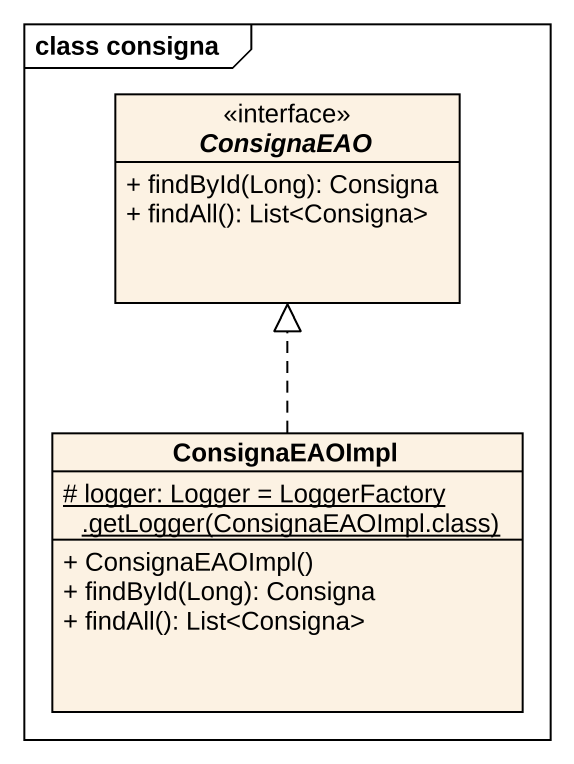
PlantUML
@startuml
mainframe class consigna
hide circle
hide empty members
skinparam classAttributeIconSize 0
interface ConsignaEAO <<interface>> {
  + findById(Long): Consigna
  + findAll(): List<Consigna>
}
class ConsignaEAOImpl {
  {static} {field} # logger: Logger = LoggerFactory .getLogger(ConsignaEAOImpl.class)
  + ConsignaEAOImpl()
  + findById(Long): Consigna
  + findAll(): List<Consigna>
}
ConsignaEAOImpl .up.|> ConsignaEAO
@enduml
